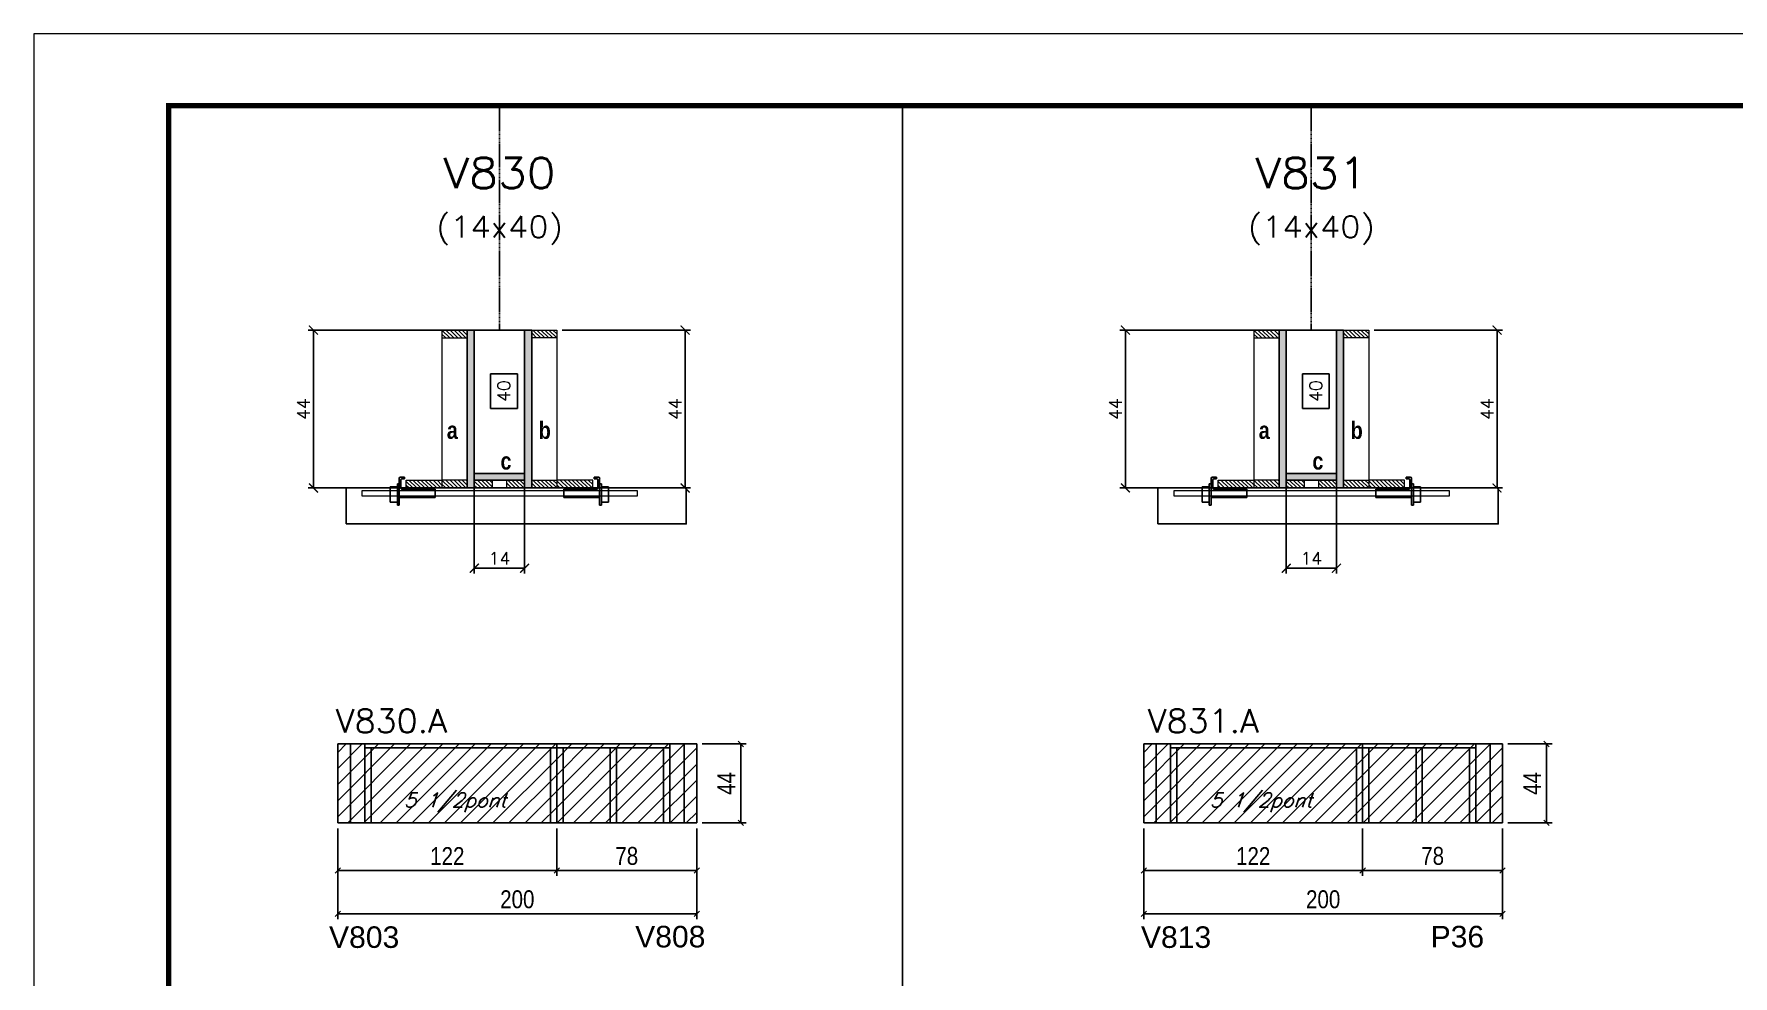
# Model space of a CAD drawing. Extents: x -20960 to -5926, y -2106 to 21915.
# Drawn here: x -12207 to -11260, y 11053 to 11578 of the extents above; entities that cross this region are included whole.
import ezdxf
from ezdxf.enums import TextEntityAlignment as Align

# ---------------------------------------------------------------- set-up
doc = ezdxf.new("R2010")
doc.units = 0
doc.linetypes.add('DASHED', pattern=[0.75, 0.5, -0.25])
doc.linetypes.add('HIDDEN', pattern=[0.375, 0.25, -0.125])
for name, color, linetype in [('5', 5, 'Continuous'), ('barrote', 251, 'Continuous'), ('COTA', 241, 'Continuous'), ('Cota Seção (2x)', 4, 'Continuous'), ('detalhes', 4, 'Continuous'), ('Painéis', 200, 'Continuous'), ('presilha', 1, 'Continuous'), ('Reaproveitamento', 251, 'Continuous'), ('SARR_2.2x7', 40, 'Continuous'), ('SARR_3.5x7', 81, 'Continuous'), ('texto', 7, 'Continuous'), ('Texto de Titulo', 7, 'Continuous'), ('Texto Qtd Sarr', 242, 'Continuous')]:
    doc.layers.add(name, color=color, linetype=linetype)
for name, color, linetype, lineweight in [('CONCRETO', 251, 'Continuous', 25), ('Folhas', 255, 'Continuous', 9), ('Hachura', 251, 'Continuous', 9), ('Madeira', 126, 'Continuous', 18), ('SARRAFO DE PRESSAO', 251, 'DASHED', 9), ('SCO-___-LAJ', 2, 'Continuous', 0), ('Texto Seção', 7, 'Continuous', 15)]:
    doc.layers.add(name, color=color, linetype=linetype, lineweight=lineweight)
doc.styles.add('COTA TECNICA', font='techl___.ttf', dxfattribs={"height": 10})
doc.styles.add('REGUA-120', font='ROMANS.shx', dxfattribs={"height": 15})
doc.styles.add('Romans', font='romans.shx')
doc.styles.get("Standard").update_dxf_attribs({"font": 'arial.ttf'})
doc.styles.add('TECNICA', font='techb___.ttf', dxfattribs={"height": 10})
doc.dimstyles.new('Cota Seção (2x)', dxfattribs={"dimtxt": 7, "dimasz": 5, "dimexe": 3, "dimexo": 3, "dimgap": 2, "dimtad": 3, "dimdec": 1, "dimlfac": 0.5, "dimzin": 12, "dimdsep": 46, "dimtxsty": 'Romans', "dimblk": 'ARCHTICK', "dimcen": 0, "dimclrd": 4, "dimclre": 4, "dimclrt": 1, "dimadec": 1, "dimazin": 3, "dimtfac": 1, "dimtdec": 1, "dimtmove": 0, "dimatfit": 3, "dimldrblk": 'OBLIQUE', "dimfxl": 1, "dimtolj": 1, "dimtzin": 12, "dimarcsym": 0})
doc.dimstyles.new('Cota Seção interna', dxfattribs={"dimtxt": 7, "dimasz": 6, "dimexe": 0.18, "dimexo": 2, "dimgap": -4, "dimtad": 3, "dimdec": 1, "dimlfac": 0.5, "dimzin": 12, "dimdsep": 46, "dimtxsty": 'Romans', "dimblk": 'ARCHTICK', "dimcen": 0.09, "dimse1": 1, "dimse2": 1, "dimsd1": 1, "dimsd2": 1, "dimclrd": 180, "dimclre": 5, "dimclrt": 1, "dimadec": 0, "dimazin": 3, "dimtfac": 1, "dimtdec": 1, "dimtofl": 0, "dimtmove": 0, "dimatfit": 3, "dimldrblk": 'ARCHTICK', "dimfxl": 1, "dimtolj": 1, "dimtzin": 0, "dimarcsym": 0})
doc.dimstyles.new('PAINEL', dxfattribs={"dimtxt": 10, "dimasz": 3, "dimexe": 3, "dimexo": 3, "dimgap": 3, "dimtad": 1, "dimdec": 1, "dimzin": 12, "dimdsep": 46, "dimtxsty": 'COTA TECNICA', "dimblk1": 'OBLIQUE', "dimblk2": 'OBLIQUE', "dimsah": 1, "dimcen": 0.9, "dimclrd": 4, "dimclre": 4, "dimclrt": 240, "dimadec": 1, "dimazin": 3, "dimtfac": 1, "dimtdec": 1, "dimtmove": 0, "dimatfit": 3, "dimfxl": 1, "dimtolj": 1, "dimtzin": 12, "dimarcsym": 0})
pattern_1 = [(315, (10985.0021, 3095.5712), (1.12253202, 1.12253202), [])]
pattern_2 = [(315, (10995.0021, 3095.5712), (1.12253202, 1.12253202), [])]
pattern_3 = [(315, (11437.4848, 3095.5712), (1.12253202, 1.12253202), [])]
pattern_4 = [(315, (11447.4848, 3095.5712), (1.12253202, 1.12253202), [])]
pattern_5 = [(45, (-149337.549, -17164.6856), (-4.49012806, 4.49012806), [])]
pattern_6 = [(45, (-149786.664, -17164.6856), (-4.49012806, 4.49012806), [])]

# ---------------------------------------------------------------- blocks, each defined once
blk = doc.blocks.new('9999999999')
at = {"layer": 'Folhas'}
blk.add_lwpolyline([(98138.98, 34190.21), (99623.98, 34190.21), (99623.98, 35240.21), (98138.98, 35240.21)], close=True, dxfattribs=at)
at = {"layer": 'Folhas', "color": 30, "const_width": 3}
blk.add_lwpolyline([(98213.98, 34230.21), (99583.98, 34230.21), (99583.98, 35200.21), (98213.98, 35200.21)], close=True, dxfattribs=at)
blk = doc.blocks.new('_ArchTick')
at = {"color": 0, "linetype": 'ByBlock', "const_width": 0.15}
blk.add_lwpolyline([(-0.5, -0.5), (0.5, 0.5)], dxfattribs=at)
blk = doc.blocks.new('*D1342')
at = {"layer": 'COTA', "color": 4, "lineweight": -2, "transparency": 16777216}
for p, q in [((-11964.62, 11413.21), (-12054.27, 11413.21)), ((-12051.27, 11325.21), (-12051.27, 11413.21)), ((-12002.62, 11325.21), (-12054.27, 11325.21))]:
    blk.add_line(p, q, dxfattribs=at)
at = {"layer": 'Defpoints', "color": 0, "transparency": 16777216}
for p in [(-12051.27, 11413.21), (-11961.62, 11413.21), (-11999.62, 11325.21)]:
    blk.add_point(p, dxfattribs=at)
at = {"layer": 'COTA', "color": 4, "lineweight": -2, "transparency": 16777216, "xscale": 5, "yscale": 5, "zscale": 5}
for p, rotation in [((-12051.27, 11413.21), 90), ((-12051.27, 11325.21), 270)]:
    blk.add_blockref('_ArchTick', p, dxfattribs=dict(at, rotation=rotation))
at = {"layer": 'COTA', "color": 1, "transparency": 16777216, "insert": (-12056.77, 11369.21), "char_height": 7, "attachment_point": 5, "rotation": 90, "style": 'Romans'}
blk.add_mtext('\\A1;44', dxfattribs=at)
blk = doc.blocks.new('_Oblique')
at = {"color": 0, "linetype": 'ByBlock', "lineweight": -2}
blk.add_line((-0.5, -0.5), (0.5, 0.5), dxfattribs=at)
blk = doc.blocks.new('*D1343')
at = {"layer": 'COTA', "color": 4, "lineweight": -2, "transparency": 16777216}
for p, q in [((-11912.63, 11413.21), (-11841.14, 11413.21)), ((-11844.14, 11325.21), (-11844.14, 11413.21)), ((-11892.62, 11325.21), (-11841.14, 11325.21))]:
    blk.add_line(p, q, dxfattribs=at)
at = {"layer": 'Defpoints', "color": 0, "transparency": 16777216}
for p in [(-11915.63, 11413.21), (-11844.14, 11413.21), (-11895.62, 11325.21)]:
    blk.add_point(p, dxfattribs=at)
at = {"layer": 'COTA', "color": 4, "lineweight": -2, "transparency": 16777216, "xscale": 5, "yscale": 5, "zscale": 5}
for p, rotation in [((-11844.14, 11413.21), 90), ((-11844.14, 11325.21), 270)]:
    blk.add_blockref('_ArchTick', p, dxfattribs=dict(at, rotation=rotation))
at = {"layer": 'COTA', "color": 1, "transparency": 16777216, "insert": (-11849.64, 11369.21), "char_height": 7, "attachment_point": 5, "rotation": 90, "style": 'Romans'}
blk.add_mtext('\\A1;44', dxfattribs=at)
blk = doc.blocks.new('*D1344')
at = {"layer": 'Cota Seção (2x)', "color": 180, "lineweight": -2, "transparency": 16777216}
for p, q in [((-11937.62, 11388.88), (-11952.62, 11388.88)), ((-11952.62, 11388.88), (-11952.62, 11369.55)), ((-11937.62, 11369.55), (-11937.62, 11388.88)), ((-11952.62, 11369.55), (-11937.62, 11369.55))]:
    blk.add_line(p, q, dxfattribs=at)
at = {"layer": 'Defpoints', "color": 0, "transparency": 16777216}
for p in [(-11933.63, 11413.21), (-11933.62, 11413.21), (-11933.62, 11333.22)]:
    blk.add_point(p, dxfattribs=at)
at = {"layer": 'Cota Seção (2x)', "color": 1, "transparency": 16777216, "insert": (-11945.12, 11379.21), "char_height": 7, "attachment_point": 5, "rotation": 90, "style": 'Romans'}
blk.add_mtext('\\A1;40', dxfattribs=at)
blk = doc.blocks.new('titulo1')
at = {"layer": 'Defpoints', "color": 252, "linetype": 'HIDDEN', "ltscale": 2}
blk.add_line((0, 0), (0, 125), dxfattribs=at)
at = {"layer": 'Defpoints', "style": 'Romans', "oblique": 15}
blk.add_attdef('FOLHA', text='', height=10, dxfattribs=at).set_placement((0, 15.58), align=Align.MIDDLE_CENTER)
at = {"layer": 'Texto Qtd Sarr', "color": 3, "style": 'Romans', "oblique": 15}
for tag, height, p in [('TITULO', 17, (0, 71.45)), ('SEÇÃO', 12, (0, 41.55))]:
    blk.add_attdef(tag, text='', height=height, dxfattribs=at).set_placement(p, align=Align.MIDDLE_CENTER)
blk = doc.blocks.new('PRESILHA METÁLICA 1')
at = {"layer": 'presilha'}
for p, q in [((6, 15.5), (7.5, 15.5)), ((6, -2.5), (6, 15.5)), ((7.5, 10.6), (7.5, 19.9)), ((7.5, 15.5), (7.5, -2.5)), ((12, 21), (8.6, 21)), ((9, 11.6), (9, 18.9)), ((12, 19.5), (9.6, 19.5)), ((12, 21), (12, 19.5)), ((0, 13), (6, 13)), ((0, 13), (0, 0)), ((6, 0), (0, 0)), ((6, 13), (6, 0)), ((37.5, 4.1), (7.5, 4.1)), ((37.5, 11), (9.6, 11)), ((37.5, 11), (37.5, 4.1)), ((7.5, -2.5), (6, -2.5))]:
    blk.add_line(p, q, dxfattribs=at)
for centre, radius, start, end in [((8.6, 19.9), 1.14, 90, 180), ((9.6, 18.9), 0.57, 90, 180), ((9.6, 11.6), 0.57, 180, 270)]:
    blk.add_arc(centre, radius, start, end, dxfattribs=at)
blk = doc.blocks.new('*D1345')
at = {"layer": 'COTA', "color": 4, "lineweight": -2, "transparency": 16777216}
for p, q in [((-11961.62, 11326.61), (-11961.62, 11277.49)), ((-11933.62, 11326.61), (-11933.62, 11277.49)), ((-11961.62, 11280.49), (-11933.62, 11280.49))]:
    blk.add_line(p, q, dxfattribs=at)
at = {"layer": 'Defpoints', "color": 0, "transparency": 16777216}
for p in [(-11961.62, 11329.61), (-11933.62, 11329.61), (-11933.62, 11280.49)]:
    blk.add_point(p, dxfattribs=at)
at = {"layer": 'COTA', "color": 4, "lineweight": -2, "transparency": 16777216, "xscale": 5, "yscale": 5, "zscale": 5, "rotation": 180}
blk.add_blockref('_ArchTick', (-11961.62, 11280.49), dxfattribs=at)
at = {"layer": 'COTA', "color": 4, "lineweight": -2, "transparency": 16777216, "xscale": 5, "yscale": 5, "zscale": 5}
blk.add_blockref('_ArchTick', (-11933.62, 11280.49), dxfattribs=at)
at = {"layer": 'COTA', "color": 1, "transparency": 16777216, "insert": (-11947.62, 11285.99), "char_height": 7, "attachment_point": 5, "style": 'Romans'}
blk.add_mtext('\\A1;14', dxfattribs=at)
blk = doc.blocks.new('*D1352')
at = {"layer": 'COTA', "color": 4, "linetype": 'ByBlock', "lineweight": -2, "transparency": 16777216}
for p, q in [((-11588.54, 11135.52), (-11588.54, 11084.82)), ((-11388.54, 11135.52), (-11388.54, 11084.82)), ((-11588.54, 11087.82), (-11388.54, 11087.82))]:
    blk.add_line(p, q, dxfattribs=at)
at = {"layer": 'Defpoints', "color": 0, "linetype": 'ByBlock', "transparency": 16777216}
for p in [(-11588.54, 11138.52), (-11388.54, 11138.52), (-11388.54, 11087.82)]:
    blk.add_point(p, dxfattribs=at)
at = {"layer": 'COTA', "color": 4, "linetype": 'ByBlock', "lineweight": -2, "transparency": 16777216, "xscale": 3, "yscale": 3, "zscale": 3, "rotation": 180}
blk.add_blockref('_Oblique', (-11588.54, 11087.82), dxfattribs=at)
at = {"layer": 'COTA', "color": 4, "linetype": 'ByBlock', "lineweight": -2, "transparency": 16777216, "xscale": 3, "yscale": 3, "zscale": 3}
blk.add_blockref('_Oblique', (-11388.54, 11087.82), dxfattribs=at)
at = {"layer": 'COTA', "color": 240, "linetype": 'ByBlock', "transparency": 16777216, "insert": (-11488.54, 11095.92), "char_height": 10, "attachment_point": 5, "style": 'COTA TECNICA'}
blk.add_mtext('\\A1;200', dxfattribs=at)
blk = doc.blocks.new('*D1353')
at = {"layer": 'COTA', "color": 4, "lineweight": -2, "transparency": 16777216}
for p, q in [((-11512.14, 11413.21), (-11601.78, 11413.21)), ((-11598.78, 11325.21), (-11598.78, 11413.21)), ((-11550.14, 11325.21), (-11601.78, 11325.21))]:
    blk.add_line(p, q, dxfattribs=at)
at = {"layer": 'Defpoints', "color": 0, "transparency": 16777216}
for p in [(-11598.78, 11413.21), (-11509.14, 11413.21), (-11547.14, 11325.21)]:
    blk.add_point(p, dxfattribs=at)
at = {"layer": 'COTA', "color": 4, "lineweight": -2, "transparency": 16777216, "xscale": 5, "yscale": 5, "zscale": 5}
for p, rotation in [((-11598.78, 11413.21), 90), ((-11598.78, 11325.21), 270)]:
    blk.add_blockref('_ArchTick', p, dxfattribs=dict(at, rotation=rotation))
at = {"layer": 'COTA', "color": 1, "transparency": 16777216, "insert": (-11604.28, 11369.21), "char_height": 7, "attachment_point": 5, "rotation": 90, "style": 'Romans'}
blk.add_mtext('\\A1;44', dxfattribs=at)
blk = doc.blocks.new('*D1354')
at = {"layer": 'COTA', "color": 4, "lineweight": -2, "transparency": 16777216}
for p, q in [((-11460.15, 11413.21), (-11388.66, 11413.21)), ((-11391.66, 11325.21), (-11391.66, 11413.21)), ((-11440.14, 11325.21), (-11388.66, 11325.21))]:
    blk.add_line(p, q, dxfattribs=at)
at = {"layer": 'Defpoints', "color": 0, "transparency": 16777216}
for p in [(-11463.15, 11413.21), (-11391.66, 11413.21), (-11443.14, 11325.21)]:
    blk.add_point(p, dxfattribs=at)
at = {"layer": 'COTA', "color": 4, "lineweight": -2, "transparency": 16777216, "xscale": 5, "yscale": 5, "zscale": 5}
for p, rotation in [((-11391.66, 11413.21), 90), ((-11391.66, 11325.21), 270)]:
    blk.add_blockref('_ArchTick', p, dxfattribs=dict(at, rotation=rotation))
at = {"layer": 'COTA', "color": 1, "transparency": 16777216, "insert": (-11397.16, 11369.21), "char_height": 7, "attachment_point": 5, "rotation": 90, "style": 'Romans'}
blk.add_mtext('\\A1;44', dxfattribs=at)
blk = doc.blocks.new('*D1355')
at = {"layer": 'Cota Seção (2x)', "color": 180, "lineweight": -2, "transparency": 16777216}
for p, q in [((-11485.14, 11388.88), (-11500.14, 11388.88)), ((-11500.14, 11388.88), (-11500.14, 11369.55)), ((-11485.14, 11369.55), (-11485.14, 11388.88)), ((-11500.14, 11369.55), (-11485.14, 11369.55))]:
    blk.add_line(p, q, dxfattribs=at)
at = {"layer": 'Defpoints', "color": 0, "transparency": 16777216}
for p in [(-11481.15, 11413.21), (-11481.14, 11413.21), (-11481.14, 11333.22)]:
    blk.add_point(p, dxfattribs=at)
at = {"layer": 'Cota Seção (2x)', "color": 1, "transparency": 16777216, "insert": (-11492.64, 11379.21), "char_height": 7, "attachment_point": 5, "rotation": 90, "style": 'Romans'}
blk.add_mtext('\\A1;40', dxfattribs=at)
blk = doc.blocks.new('*D1356')
at = {"layer": 'COTA', "color": 4, "lineweight": -2, "transparency": 16777216}
for p, q in [((-11509.14, 11326.61), (-11509.14, 11277.49)), ((-11481.14, 11326.61), (-11481.14, 11277.49)), ((-11509.14, 11280.49), (-11481.14, 11280.49))]:
    blk.add_line(p, q, dxfattribs=at)
at = {"layer": 'Defpoints', "color": 0, "transparency": 16777216}
for p in [(-11509.14, 11329.61), (-11481.14, 11329.61), (-11481.14, 11280.49)]:
    blk.add_point(p, dxfattribs=at)
at = {"layer": 'COTA', "color": 4, "lineweight": -2, "transparency": 16777216, "xscale": 5, "yscale": 5, "zscale": 5, "rotation": 180}
blk.add_blockref('_ArchTick', (-11509.14, 11280.49), dxfattribs=at)
at = {"layer": 'COTA', "color": 4, "lineweight": -2, "transparency": 16777216, "xscale": 5, "yscale": 5, "zscale": 5}
blk.add_blockref('_ArchTick', (-11481.14, 11280.49), dxfattribs=at)
at = {"layer": 'COTA', "color": 1, "transparency": 16777216, "insert": (-11495.14, 11285.99), "char_height": 7, "attachment_point": 5, "style": 'Romans'}
blk.add_mtext('\\A1;14', dxfattribs=at)
blk = doc.blocks.new('*D1357')
at = {"layer": 'COTA', "color": 4, "linetype": 'ByBlock', "lineweight": -2, "transparency": 16777216}
for p, q in [((-11385.54, 11182.52), (-11361.01, 11182.52)), ((-11364.01, 11182.52), (-11364.01, 11138.52)), ((-11385.54, 11138.52), (-11361.01, 11138.52))]:
    blk.add_line(p, q, dxfattribs=at)
at = {"layer": 'Defpoints', "color": 0, "linetype": 'ByBlock', "transparency": 16777216}
for p in [(-11388.54, 11182.52), (-11388.54, 11138.52), (-11364.01, 11138.52)]:
    blk.add_point(p, dxfattribs=at)
at = {"layer": 'COTA', "color": 4, "linetype": 'ByBlock', "lineweight": -2, "transparency": 16777216, "xscale": 3, "yscale": 3, "zscale": 3}
for p, rotation in [((-11364.01, 11182.52), 90), ((-11364.01, 11138.52), 270)]:
    blk.add_blockref('_Oblique', p, dxfattribs=dict(at, rotation=rotation))
at = {"layer": 'COTA', "color": 240, "linetype": 'ByBlock', "transparency": 16777216, "insert": (-11372.08, 11160.52), "char_height": 10, "attachment_point": 5, "rotation": 90, "style": 'COTA TECNICA'}
blk.add_mtext('\\A1;44', dxfattribs=at)
blk = doc.blocks.new('*D1360')
at = {"layer": 'COTA', "color": 4, "linetype": 'ByBlock', "lineweight": -2, "transparency": 16777216}
for p, q in [((-11588.54, 11135.52), (-11588.54, 11108.99)), ((-11466.54, 11135.52), (-11466.54, 11108.99)), ((-11588.54, 11111.99), (-11466.54, 11111.99))]:
    blk.add_line(p, q, dxfattribs=at)
at = {"layer": 'Defpoints', "color": 0, "linetype": 'ByBlock', "transparency": 16777216}
for p in [(-11588.54, 11138.52), (-11466.54, 11138.52), (-11466.54, 11111.99)]:
    blk.add_point(p, dxfattribs=at)
at = {"layer": 'COTA', "color": 4, "linetype": 'ByBlock', "lineweight": -2, "transparency": 16777216, "xscale": 3, "yscale": 3, "zscale": 3, "rotation": 180}
blk.add_blockref('_Oblique', (-11588.54, 11111.99), dxfattribs=at)
at = {"layer": 'COTA', "color": 4, "linetype": 'ByBlock', "lineweight": -2, "transparency": 16777216, "xscale": 3, "yscale": 3, "zscale": 3}
blk.add_blockref('_Oblique', (-11466.54, 11111.99), dxfattribs=at)
at = {"layer": 'COTA', "color": 240, "linetype": 'ByBlock', "transparency": 16777216, "insert": (-11527.54, 11120.05), "char_height": 10, "attachment_point": 5, "style": 'COTA TECNICA'}
blk.add_mtext('\\A1;122', dxfattribs=at)
blk = doc.blocks.new('*D1361')
at = {"layer": 'COTA', "color": 4, "linetype": 'ByBlock', "lineweight": -2, "transparency": 16777216}
for p, q in [((-11466.54, 11135.52), (-11466.54, 11108.99)), ((-11388.54, 11135.52), (-11388.54, 11108.99)), ((-11466.54, 11111.99), (-11388.54, 11111.99))]:
    blk.add_line(p, q, dxfattribs=at)
at = {"layer": 'Defpoints', "color": 0, "linetype": 'ByBlock', "transparency": 16777216}
for p in [(-11466.54, 11138.52), (-11388.54, 11138.52), (-11388.54, 11111.99)]:
    blk.add_point(p, dxfattribs=at)
at = {"layer": 'COTA', "color": 4, "linetype": 'ByBlock', "lineweight": -2, "transparency": 16777216, "xscale": 3, "yscale": 3, "zscale": 3, "rotation": 180}
blk.add_blockref('_Oblique', (-11466.54, 11111.99), dxfattribs=at)
at = {"layer": 'COTA', "color": 4, "linetype": 'ByBlock', "lineweight": -2, "transparency": 16777216, "xscale": 3, "yscale": 3, "zscale": 3}
blk.add_blockref('_Oblique', (-11388.54, 11111.99), dxfattribs=at)
at = {"layer": 'COTA', "color": 240, "linetype": 'ByBlock', "transparency": 16777216, "insert": (-11427.54, 11120.09), "char_height": 10, "attachment_point": 5, "style": 'COTA TECNICA'}
blk.add_mtext('\\A1;78', dxfattribs=at)
blk = doc.blocks.new('*D1366')
at = {"layer": 'COTA', "color": 4, "linetype": 'ByBlock', "lineweight": -2, "transparency": 16777216}
for p, q in [((-12037.65, 11135.52), (-12037.65, 11084.82)), ((-11837.65, 11135.52), (-11837.65, 11084.82)), ((-12037.65, 11087.82), (-11837.65, 11087.82))]:
    blk.add_line(p, q, dxfattribs=at)
at = {"layer": 'Defpoints', "color": 0, "linetype": 'ByBlock', "transparency": 16777216}
for p in [(-12037.65, 11138.52), (-11837.65, 11138.52), (-11837.65, 11087.82)]:
    blk.add_point(p, dxfattribs=at)
at = {"layer": 'COTA', "color": 4, "linetype": 'ByBlock', "lineweight": -2, "transparency": 16777216, "xscale": 3, "yscale": 3, "zscale": 3, "rotation": 180}
blk.add_blockref('_Oblique', (-12037.65, 11087.82), dxfattribs=at)
at = {"layer": 'COTA', "color": 4, "linetype": 'ByBlock', "lineweight": -2, "transparency": 16777216, "xscale": 3, "yscale": 3, "zscale": 3}
blk.add_blockref('_Oblique', (-11837.65, 11087.82), dxfattribs=at)
at = {"layer": 'COTA', "color": 240, "linetype": 'ByBlock', "transparency": 16777216, "insert": (-11937.65, 11095.92), "char_height": 10, "attachment_point": 5, "style": 'COTA TECNICA'}
blk.add_mtext('\\A1;200', dxfattribs=at)
blk = doc.blocks.new('*D1367')
at = {"layer": 'COTA', "color": 4, "linetype": 'ByBlock', "lineweight": -2, "transparency": 16777216}
for p, q in [((-11834.65, 11182.52), (-11810.12, 11182.52)), ((-11813.12, 11182.52), (-11813.12, 11138.52)), ((-11834.65, 11138.52), (-11810.12, 11138.52))]:
    blk.add_line(p, q, dxfattribs=at)
at = {"layer": 'Defpoints', "color": 0, "linetype": 'ByBlock', "transparency": 16777216}
for p in [(-11837.65, 11182.52), (-11837.65, 11138.52), (-11813.12, 11138.52)]:
    blk.add_point(p, dxfattribs=at)
at = {"layer": 'COTA', "color": 4, "linetype": 'ByBlock', "lineweight": -2, "transparency": 16777216, "xscale": 3, "yscale": 3, "zscale": 3}
for p, rotation in [((-11813.12, 11182.52), 90), ((-11813.12, 11138.52), 270)]:
    blk.add_blockref('_Oblique', p, dxfattribs=dict(at, rotation=rotation))
at = {"layer": 'COTA', "color": 240, "linetype": 'ByBlock', "transparency": 16777216, "insert": (-11821.19, 11160.52), "char_height": 10, "attachment_point": 5, "rotation": 90, "style": 'COTA TECNICA'}
blk.add_mtext('\\A1;44', dxfattribs=at)
blk = doc.blocks.new('*D1368')
at = {"layer": 'COTA', "color": 4, "linetype": 'ByBlock', "lineweight": -2, "transparency": 16777216}
for p, q in [((-12037.65, 11135.52), (-12037.65, 11108.99)), ((-11915.65, 11135.52), (-11915.65, 11108.99)), ((-12037.65, 11111.99), (-11915.65, 11111.99))]:
    blk.add_line(p, q, dxfattribs=at)
at = {"layer": 'Defpoints', "color": 0, "linetype": 'ByBlock', "transparency": 16777216}
for p in [(-12037.65, 11138.52), (-11915.65, 11138.52), (-11915.65, 11111.99)]:
    blk.add_point(p, dxfattribs=at)
at = {"layer": 'COTA', "color": 4, "linetype": 'ByBlock', "lineweight": -2, "transparency": 16777216, "xscale": 3, "yscale": 3, "zscale": 3, "rotation": 180}
blk.add_blockref('_Oblique', (-12037.65, 11111.99), dxfattribs=at)
at = {"layer": 'COTA', "color": 4, "linetype": 'ByBlock', "lineweight": -2, "transparency": 16777216, "xscale": 3, "yscale": 3, "zscale": 3}
blk.add_blockref('_Oblique', (-11915.65, 11111.99), dxfattribs=at)
at = {"layer": 'COTA', "color": 240, "linetype": 'ByBlock', "transparency": 16777216, "insert": (-11976.65, 11120.05), "char_height": 10, "attachment_point": 5, "style": 'COTA TECNICA'}
blk.add_mtext('\\A1;122', dxfattribs=at)
blk = doc.blocks.new('*D1369')
at = {"layer": 'COTA', "color": 4, "linetype": 'ByBlock', "lineweight": -2, "transparency": 16777216}
for p, q in [((-11915.65, 11135.52), (-11915.65, 11108.99)), ((-11837.65, 11135.52), (-11837.65, 11108.99)), ((-11915.65, 11111.99), (-11837.65, 11111.99))]:
    blk.add_line(p, q, dxfattribs=at)
at = {"layer": 'Defpoints', "color": 0, "linetype": 'ByBlock', "transparency": 16777216}
for p in [(-11915.65, 11138.52), (-11837.65, 11138.52), (-11837.65, 11111.99)]:
    blk.add_point(p, dxfattribs=at)
at = {"layer": 'COTA', "color": 4, "linetype": 'ByBlock', "lineweight": -2, "transparency": 16777216, "xscale": 3, "yscale": 3, "zscale": 3, "rotation": 180}
blk.add_blockref('_Oblique', (-11915.65, 11111.99), dxfattribs=at)
at = {"layer": 'COTA', "color": 4, "linetype": 'ByBlock', "lineweight": -2, "transparency": 16777216, "xscale": 3, "yscale": 3, "zscale": 3}
blk.add_blockref('_Oblique', (-11837.65, 11111.99), dxfattribs=at)
at = {"layer": 'COTA', "color": 240, "linetype": 'ByBlock', "transparency": 16777216, "insert": (-11876.65, 11120.09), "char_height": 10, "attachment_point": 5, "style": 'COTA TECNICA'}
blk.add_mtext('\\A1;78', dxfattribs=at)

msp = doc.modelspace()

# ---------------------------------------------------------------- hatches: boundary and pattern name
at = {"layer": 'Hachura'}
h = msp.add_hatch(dxfattribs=at)
h.set_pattern_fill('ANSI31', color=256, scale=0.5, angle=270, style=0)
h.set_pattern_definition([(315, (10995.0021, 3105.5712), (1.12253202, 1.12253202), [])])
h.paths.add_polyline_path([(-11965.62, 11408.81), (-11965.62, 11413.21), (-11979.62, 11413.21), (-11979.62, 11408.81)])
h = msp.add_hatch(color=256, dxfattribs=at)
h.dxf.hatch_style = 1
h.paths.add_polyline_path([(-11965.62, 11413.21), (-11961.62, 11413.21), (-11961.62, 11325.21), (-11965.62, 11325.21)])
h = msp.add_hatch(color=256, dxfattribs=at)
h.dxf.hatch_style = 1
h.paths.add_polyline_path([(-11929.63, 11413.21), (-11933.63, 11413.21), (-11933.62, 11325.21), (-11929.62, 11325.21)])
h = msp.add_hatch(dxfattribs=at)
h.set_pattern_fill('ANSI31', color=256, scale=0.5, angle=270, style=0)
h.set_pattern_definition([(315, (10985.0118, 3105.5712), (1.12253202, 1.12253202), [])])
h.paths.add_polyline_path([(-11929.63, 11408.81), (-11929.63, 11413.21), (-11915.63, 11413.21), (-11915.63, 11408.81)])
h = msp.add_hatch(dxfattribs=at)
h.set_pattern_fill('ANSI31', color=256, scale=0.5, angle=270, style=0)
h.set_pattern_definition([(315, (11447.4848, 3105.5712), (1.12253202, 1.12253202), [])])
h.paths.add_polyline_path([(-11513.14, 11408.81), (-11513.14, 11413.21), (-11527.14, 11413.21), (-11527.14, 11408.81)])
h = msp.add_hatch(color=256, dxfattribs=at)
h.dxf.hatch_style = 1
h.paths.add_polyline_path([(-11513.14, 11413.21), (-11509.14, 11413.21), (-11509.14, 11325.21), (-11513.14, 11325.21)])
h = msp.add_hatch(color=256, dxfattribs=at)
h.dxf.hatch_style = 1
h.paths.add_polyline_path([(-11477.15, 11413.21), (-11481.15, 11413.21), (-11481.14, 11325.21), (-11477.14, 11325.21)])
h = msp.add_hatch(dxfattribs=at)
h.set_pattern_fill('ANSI31', color=256, scale=0.5, angle=270, style=0)
h.set_pattern_definition([(315, (11437.4944, 3105.5712), (1.12253202, 1.12253202), [])])
h.paths.add_polyline_path([(-11477.15, 11408.81), (-11477.15, 11413.21), (-11463.15, 11413.21), (-11463.15, 11408.81)])
h = msp.add_hatch(dxfattribs=at)
h.set_pattern_fill('ANSI31', color=256, scale=0.5, angle=270, style=0)
h.set_pattern_definition(pattern_2)
h.paths.add_polyline_path([(-11999.62, 11325.21), (-11999.62, 11329.61), (-11979.62, 11329.61), (-11979.62, 11325.21)])
h = msp.add_hatch(dxfattribs=at)
h.set_pattern_fill('ANSI31', color=256, scale=0.5, angle=270, style=0)
h.set_pattern_definition([(315, (10995.0021, 3021.9712), (1.12253202, 1.12253202), [])])
h.paths.add_polyline_path([(-11965.62, 11325.21), (-11965.62, 11329.61), (-11979.62, 11329.61), (-11979.62, 11325.21)])
h = msp.add_hatch(color=256, dxfattribs=at)
h.dxf.hatch_style = 1
h.paths.add_polyline_path([(-11961.62, 11329.61), (-11961.62, 11333.21), (-11933.62, 11333.21), (-11933.62, 11329.61)])
h = msp.add_hatch(dxfattribs=at)
h.set_pattern_fill('ANSI31', color=256, scale=0.5, angle=270, style=0)
h.set_pattern_definition(pattern_2)
h.paths.add_polyline_path([(-11961.62, 11325.21), (-11961.62, 11329.61), (-11951.62, 11329.61), (-11951.62, 11325.21)])
h = msp.add_hatch(dxfattribs=at)
h.set_pattern_fill('ANSI31', color=256, scale=0.5, angle=270, style=0)
h.set_pattern_definition(pattern_1)
h.paths.add_polyline_path([(-11933.62, 11325.21), (-11933.62, 11329.61), (-11943.62, 11329.61), (-11943.62, 11325.21)])
h = msp.add_hatch(dxfattribs=at)
h.set_pattern_fill('ANSI31', color=256, scale=0.5, angle=270, style=0)
h.set_pattern_definition([(315, (10985.0021, 3021.9712), (1.12253202, 1.12253202), [])])
h.paths.add_polyline_path([(-11929.62, 11325.21), (-11929.62, 11329.61), (-11915.62, 11329.61), (-11915.62, 11325.21)])
h = msp.add_hatch(dxfattribs=at)
h.set_pattern_fill('ANSI31', color=256, scale=0.5, angle=270, style=0)
h.set_pattern_definition(pattern_1)
h.paths.add_polyline_path([(-11895.62, 11325.21), (-11895.62, 11329.61), (-11915.62, 11329.61), (-11915.62, 11325.21)])
h = msp.add_hatch(dxfattribs=at)
h.set_pattern_fill('ANSI31', color=256, scale=0.5, angle=270, style=0)
h.set_pattern_definition(pattern_4)
h.paths.add_polyline_path([(-11547.14, 11325.21), (-11547.14, 11329.61), (-11527.14, 11329.61), (-11527.14, 11325.21)])
h = msp.add_hatch(dxfattribs=at)
h.set_pattern_fill('ANSI31', color=256, scale=0.5, angle=270, style=0)
h.set_pattern_definition([(315, (11447.4848, 3021.9712), (1.12253202, 1.12253202), [])])
h.paths.add_polyline_path([(-11513.14, 11325.21), (-11513.14, 11329.61), (-11527.14, 11329.61), (-11527.14, 11325.21)])
h = msp.add_hatch(color=256, dxfattribs=at)
h.dxf.hatch_style = 1
h.paths.add_polyline_path([(-11509.14, 11329.61), (-11509.14, 11333.21), (-11481.14, 11333.21), (-11481.14, 11329.61)])
h = msp.add_hatch(dxfattribs=at)
h.set_pattern_fill('ANSI31', color=256, scale=0.5, angle=270, style=0)
h.set_pattern_definition(pattern_4)
h.paths.add_polyline_path([(-11509.14, 11325.21), (-11509.14, 11329.61), (-11499.14, 11329.61), (-11499.14, 11325.21)])
h = msp.add_hatch(dxfattribs=at)
h.set_pattern_fill('ANSI31', color=256, scale=0.5, angle=270, style=0)
h.set_pattern_definition(pattern_3)
h.paths.add_polyline_path([(-11481.14, 11325.21), (-11481.14, 11329.61), (-11491.14, 11329.61), (-11491.14, 11325.21)])
h = msp.add_hatch(dxfattribs=at)
h.set_pattern_fill('ANSI31', color=256, scale=0.5, angle=270, style=0)
h.set_pattern_definition([(315, (11437.4848, 3021.9712), (1.12253202, 1.12253202), [])])
h.paths.add_polyline_path([(-11477.14, 11325.21), (-11477.14, 11329.61), (-11463.14, 11329.61), (-11463.14, 11325.21)])
h = msp.add_hatch(dxfattribs=at)
h.set_pattern_fill('ANSI31', color=256, scale=0.5, angle=270, style=0)
h.set_pattern_definition(pattern_3)
h.paths.add_polyline_path([(-11443.14, 11325.21), (-11443.14, 11329.61), (-11463.14, 11329.61), (-11463.14, 11325.21)])
at = {"layer": 'Reaproveitamento', "linetype": 'ByBlock'}
h = msp.add_hatch(dxfattribs=at)
h.set_pattern_fill('ANSI31', color=256, scale=2)
h.set_pattern_definition(pattern_6)
h.paths.add_polyline_path([(-12037.65, 11182.52), (-12037.65, 11138.52), (-11915.65, 11138.52), (-11915.65, 11182.52)])
h = msp.add_hatch(dxfattribs=at)
h.set_pattern_fill('ANSI31', color=256, scale=2)
h.set_pattern_definition(pattern_6)
h.paths.add_polyline_path([(-11915.65, 11182.52), (-11915.65, 11138.52), (-11837.65, 11138.52), (-11837.65, 11182.52)])
h = msp.add_hatch(dxfattribs=at)
h.set_pattern_fill('ANSI31', color=256, scale=2)
h.set_pattern_definition(pattern_5)
h.paths.add_polyline_path([(-11588.54, 11182.52), (-11588.54, 11138.52), (-11466.54, 11138.52), (-11466.54, 11182.52)])
h = msp.add_hatch(dxfattribs=at)
h.set_pattern_fill('ANSI31', color=256, scale=2)
h.set_pattern_definition(pattern_5)
h.paths.add_polyline_path([(-11466.54, 11182.52), (-11466.54, 11138.52), (-11388.54, 11138.52), (-11388.54, 11182.52)])

# ---------------------------------------------------------------- linework, layer by layer
at = {"layer": 'barrote'}
for points in [[(-12033.07, 11305.21), (-11843.49, 11305.21), (-11843.49, 11325.21), (-12033.07, 11325.21)], [(-11580.59, 11305.21), (-11391.01, 11305.21), (-11391.01, 11325.21), (-11580.59, 11325.21)]]:
    msp.add_lwpolyline(points, close=True, dxfattribs=at)
at = {"layer": 'CONCRETO'}
for points in [[(-11961.62, 11413.21), (-11933.62, 11413.21), (-11933.62, 11333.21), (-11961.62, 11333.21), (-11961.62, 11413.21)], [(-11509.14, 11413.21), (-11481.14, 11413.21), (-11481.14, 11333.21), (-11509.14, 11333.21), (-11509.14, 11413.21)]]:
    msp.add_lwpolyline(points, close=True, dxfattribs=at)
at = {"layer": 'COTA', "linetype": 'ByBlock'}
msp.add_line((-11722.89, 11538.21), (-11722.89, 10767.46), dxfattribs=at)
at = {"layer": 'Madeira'}
for points in [[(-11965.62, 11408.81), (-11965.62, 11413.21), (-11979.62, 11413.21), (-11979.62, 11408.81)], [(-11965.62, 11413.21), (-11979.62, 11413.21), (-11979.62, 11325.21), (-11965.62, 11325.21)], [(-11929.63, 11408.81), (-11929.63, 11413.21), (-11915.63, 11413.21), (-11915.63, 11408.81)], [(-11929.63, 11413.21), (-11915.63, 11413.21), (-11915.62, 11325.21), (-11929.62, 11325.21)], [(-11513.14, 11408.81), (-11513.14, 11413.21), (-11527.14, 11413.21), (-11527.14, 11408.81)], [(-11513.14, 11413.21), (-11527.14, 11413.21), (-11527.14, 11325.21), (-11513.14, 11325.21)], [(-11477.15, 11408.81), (-11477.15, 11413.21), (-11463.15, 11413.21), (-11463.15, 11408.81)], [(-11477.15, 11413.21), (-11463.15, 11413.21), (-11463.14, 11325.21), (-11477.14, 11325.21)], [(-11999.62, 11325.21), (-11999.62, 11329.61), (-11979.62, 11329.61), (-11979.62, 11325.21)], [(-11965.62, 11325.21), (-11965.62, 11329.61), (-11979.62, 11329.61), (-11979.62, 11325.21)], [(-11961.62, 11325.21), (-11961.62, 11329.61), (-11951.62, 11329.61), (-11951.62, 11325.21)], [(-11933.62, 11325.21), (-11933.62, 11329.61), (-11943.62, 11329.61), (-11943.62, 11325.21)], [(-11929.62, 11325.21), (-11929.62, 11329.61), (-11915.62, 11329.61), (-11915.62, 11325.21)], [(-11895.62, 11325.21), (-11895.62, 11329.61), (-11915.62, 11329.61), (-11915.62, 11325.21)], [(-11547.14, 11325.21), (-11547.14, 11329.61), (-11527.14, 11329.61), (-11527.14, 11325.21)], [(-11513.14, 11325.21), (-11513.14, 11329.61), (-11527.14, 11329.61), (-11527.14, 11325.21)], [(-11509.14, 11325.21), (-11509.14, 11329.61), (-11499.14, 11329.61), (-11499.14, 11325.21)], [(-11481.14, 11325.21), (-11481.14, 11329.61), (-11491.14, 11329.61), (-11491.14, 11325.21)], [(-11477.14, 11325.21), (-11477.14, 11329.61), (-11463.14, 11329.61), (-11463.14, 11325.21)], [(-11443.14, 11325.21), (-11443.14, 11329.61), (-11463.14, 11329.61), (-11463.14, 11325.21)]]:
    msp.add_lwpolyline(points, close=True, dxfattribs=at)
at = {"layer": 'Painéis', "linetype": 'ByBlock'}
for p, q in [((-12037.65, 11182.52), (-12037.65, 11138.52)), ((-11837.65, 11182.52), (-12037.65, 11182.52)), ((-11915.65, 11182.52), (-11915.65, 11138.52)), ((-11837.65, 11182.52), (-11837.65, 11138.52)), ((-11588.54, 11182.52), (-11588.54, 11138.52)), ((-11388.54, 11182.52), (-11588.54, 11182.52)), ((-11466.54, 11182.52), (-11466.54, 11138.52)), ((-11388.54, 11182.52), (-11388.54, 11138.52)), ((-12037.65, 11138.52), (-11837.65, 11138.52)), ((-11588.54, 11138.52), (-11388.54, 11138.52))]:
    msp.add_line(p, q, dxfattribs=at)
at = {"layer": 'Painéis'}
for points in [[(-11965.62, 11413.21), (-11961.62, 11413.21), (-11961.62, 11325.21), (-11965.62, 11325.21)], [(-11929.63, 11413.21), (-11933.63, 11413.21), (-11933.62, 11325.21), (-11929.62, 11325.21)], [(-11513.14, 11413.21), (-11509.14, 11413.21), (-11509.14, 11325.21), (-11513.14, 11325.21)], [(-11477.15, 11413.21), (-11481.15, 11413.21), (-11481.14, 11325.21), (-11477.14, 11325.21)], [(-11961.62, 11329.61), (-11961.62, 11333.21), (-11933.62, 11333.21), (-11933.62, 11329.61)], [(-11509.14, 11329.61), (-11509.14, 11333.21), (-11481.14, 11333.21), (-11481.14, 11329.61)]]:
    msp.add_lwpolyline(points, close=True, dxfattribs=at)
at = {"layer": 'SARR_2.2x7', "linetype": 'Continuous'}
for p, q in [((-12030.65, 11182.52), (-12030.65, 11138.52)), ((-11844.65, 11182.52), (-11844.65, 11138.52)), ((-11581.54, 11182.52), (-11581.54, 11138.52)), ((-11395.54, 11182.52), (-11395.54, 11138.52)), ((-11852.65, 11180.32), (-12022.65, 11180.32)), ((-11403.54, 11180.32), (-11573.54, 11180.32))]:
    msp.add_line(p, q, dxfattribs=at)
at = {"layer": 'SARR_3.5x7'}
for p, q in [((-12022.65, 11182.52), (-12022.65, 11138.52)), ((-11852.65, 11182.52), (-11852.65, 11138.52)), ((-11573.54, 11182.52), (-11573.54, 11138.52)), ((-11403.54, 11182.52), (-11403.54, 11138.52)), ((-12019.15, 11180.32), (-12019.15, 11138.52)), ((-11919.15, 11180.32), (-11919.15, 11138.52)), ((-11912.15, 11180.32), (-11912.15, 11138.52)), ((-11885.9, 11180.32), (-11885.9, 11138.51)), ((-11882.4, 11180.32), (-11882.4, 11138.51)), ((-11856.15, 11180.32), (-11856.15, 11138.52)), ((-11570.04, 11180.32), (-11570.04, 11138.52)), ((-11470.04, 11180.32), (-11470.04, 11138.52)), ((-11463.04, 11180.32), (-11463.04, 11138.52)), ((-11436.79, 11180.32), (-11436.79, 11138.51)), ((-11433.29, 11180.32), (-11433.29, 11138.51)), ((-11407.04, 11180.32), (-11407.04, 11138.52))]:
    msp.add_line(p, q, dxfattribs=at)
at = {"layer": 'SCO-___-LAJ', "color": 1}
for points in [[(-12024.07, 11323.88), (-11870.81, 11323.88), (-11870.81, 11320.68), (-12024.07, 11320.68)], [(-11571.59, 11323.88), (-11418.32, 11323.88), (-11418.32, 11320.68), (-11571.59, 11320.68)]]:
    msp.add_lwpolyline(points, close=True, dxfattribs=at)

# ---------------------------------------------------------------- block references
at = {"layer": 'presilha', "yscale": 0.6666666666666666, "zscale": 0.6666666666666666}
for p, xscale in [((-12008.49, 11317.25), 0.6666666666666666), ((-11886.75, 11317.25), -0.6666666666666666), ((-11556, 11317.25), 0.6666666666666666), ((-11434.27, 11317.25), -0.6666666666666666)]:
    msp.add_blockref('PRESILHA METÁLICA 1', p, dxfattribs=dict(at, xscale=xscale))
at = {"layer": 'SARRAFO DE PRESSAO', "color": 6, "linetype": 'ByBlock'}
msp.add_blockref('9999999999', (-110345.98, -23661.99), dxfattribs=at)
at = {"layer": 'Texto Seção'}
ref = msp.add_blockref('titulo1', (-11947.62, 11413.21), dxfattribs=at)
ref.add_attrib('TITULO', 'V830', dxfattribs={"layer": 'Texto de Titulo', "color": 7, "height": 17, "style": 'Romans', "width": 1.1}).set_placement((-11947.62, 11500.71), align=Align.MIDDLE_CENTER)
ref.add_attrib('SEÇÃO', '(14x40)', dxfattribs={"layer": 'Texto de Titulo', "color": 7, "height": 12, "style": 'Romans', "width": 1.1}).set_placement((-11947.62, 11470.71), align=Align.MIDDLE_CENTER)
ref = msp.add_blockref('titulo1', (-11495.14, 11413.21), dxfattribs=at)
ref.add_attrib('TITULO', 'V831', dxfattribs={"layer": 'Texto de Titulo', "color": 7, "height": 17, "style": 'Romans', "width": 1.1}).set_placement((-11495.14, 11500.71), align=Align.MIDDLE_CENTER)
ref.add_attrib('SEÇÃO', '(14x40)', dxfattribs={"layer": 'Texto de Titulo', "color": 7, "height": 12, "style": 'Romans', "width": 1.1}).set_placement((-11495.14, 11470.71), align=Align.MIDDLE_CENTER)

# ---------------------------------------------------------------- texts
at = {"layer": '5', "linetype": 'Continuous'}
for s, p in [('V803', (-12042.57, 11068.89)), ('V808', (-11871.96, 11069.18)), ('V813', (-11590.09, 11068.89)), ('P36', (-11428.65, 11069.18))]:
    msp.add_text(s, height=12, rotation=0.00004, dxfattribs=at).set_placement(p)
at = {"layer": 'detalhes', "style": 'TECNICA'}
for s, p in [('b', (-11925.69, 11352.54)), ('b', (-11473.2, 11352.54)), ('a', (-11976.92, 11352.55)), ('a', (-11524.44, 11352.55)), ('c', (-11947.02, 11335.45)), ('c', (-11494.54, 11335.45))]:
    msp.add_text(s, height=9.6, dxfattribs=at).set_placement(p)
at = {"layer": 'texto', "color": 2, "char_height": 8, "attachment_point": 5, "style": 'Romans'}
for insert in [(-11972.27, 11149.91), (-11523.15, 11149.91)]:
    msp.add_mtext('{\\Q19;\\C256;5 1/2pont}', dxfattribs=dict(at, insert=insert))
at = {"layer": 'Texto Seção', "style": 'REGUA-120', "width": 1.05}
for s, p in [('V830.A', (-12038.8, 11188.88)), ('V831.A', (-11586.32, 11188.88))]:
    msp.add_text(s, height=13, dxfattribs=at).set_placement(p)

# ---------------------------------------------------------------- dimensions: what is measured, and where the dimension line sits
at = {"layer": 'COTA'}
for base, p1, p2, picture, middle in [((-12051.27, 11413.21), (-11999.62, 11325.21), (-11961.62, 11413.21), '*D1342', (-12056.77, 11369.21)), ((-11844.14, 11413.21), (-11895.62, 11325.21), (-11915.63, 11413.21), '*D1343', (-11849.64, 11369.21)), ((-11598.78, 11413.21), (-11547.14, 11325.21), (-11509.14, 11413.21), '*D1353', (-11604.28, 11369.21)), ((-11391.66, 11413.21), (-11443.14, 11325.21), (-11463.15, 11413.21), '*D1354', (-11397.16, 11369.21))]:
    dim = msp.add_linear_dim(base=base, p1=p1, p2=p2, angle=90, dimstyle='Cota Seção (2x)', dxfattribs=at)
    dim.commit()
    dim.dimension.update_dxf_attribs({"geometry": picture, "text_midpoint": middle})
for base, p1, p2, picture, middle in [((-11933.62, 11280.49), (-11961.62, 11329.61), (-11933.62, 11329.61), '*D1345', (-11947.62, 11285.99)), ((-11481.14, 11280.49), (-11509.14, 11329.61), (-11481.14, 11329.61), '*D1356', (-11495.14, 11285.99))]:
    dim = msp.add_linear_dim(base=base, p1=p1, p2=p2, dimstyle='Cota Seção (2x)', dxfattribs=at)
    dim.commit()
    dim.dimension.update_dxf_attribs({"geometry": picture, "text_midpoint": middle})
at = {"layer": 'COTA', "linetype": 'ByBlock'}
for base, p1, p2, picture, middle in [((-11813.12, 11138.52), (-11837.65, 11182.52), (-11837.65, 11138.52), '*D1367', (-11821.19, 11160.52)), ((-11364.01, 11138.52), (-11388.54, 11182.52), (-11388.54, 11138.52), '*D1357', (-11372.08, 11160.52))]:
    dim = msp.add_linear_dim(base=base, p1=p1, p2=p2, angle=90, dimstyle='PAINEL', dxfattribs=at)
    dim.commit()
    dim.dimension.update_dxf_attribs({"geometry": picture, "text_midpoint": middle})
for p1, p2, picture, middle in [((-12037.65, 11138.52), (-11837.65, 11138.52), '*D1366', (-11937.65, 11095.92)), ((-11588.54, 11138.52), (-11388.54, 11138.52), '*D1352', (-11488.54, 11095.92))]:
    dim = msp.add_aligned_dim(p1=p1, p2=p2, distance=-50.7, dimstyle='PAINEL', dxfattribs=at)
    dim.commit()
    dim.dimension.update_dxf_attribs({"geometry": picture, "text_midpoint": middle})
for base, p1, p2, picture, middle in [((-11915.65, 11111.99), (-12037.65, 11138.52), (-11915.65, 11138.52), '*D1368', (-11976.65, 11120.05)), ((-11466.54, 11111.99), (-11588.54, 11138.52), (-11466.54, 11138.52), '*D1360', (-11527.54, 11120.05))]:
    dim = msp.add_linear_dim(base=base, p1=p1, p2=p2, dimstyle='PAINEL', dxfattribs=at)
    dim.commit()
    dim.dimension.update_dxf_attribs({"geometry": picture, "text_midpoint": middle})
for base, p1, p2, picture, middle in [((-11837.65, 11111.99), (-11915.65, 11138.52), (-11837.65, 11138.52), '*D1369', (-11876.65, 11120.09)), ((-11388.54, 11111.99), (-11466.54, 11138.52), (-11388.54, 11138.52), '*D1361', (-11427.54, 11120.09))]:
    dim = msp.add_linear_dim(base=base, p1=p1, p2=p2, dimstyle='PAINEL', override={"dimtmove": 1}, dxfattribs=at)
    dim.commit()
    dim.dimension.update_dxf_attribs({"geometry": picture, "text_midpoint": middle})
at = {"layer": 'Cota Seção (2x)'}
for base, p1, p2, picture, middle in [((-11933.62, 11413.21), (-11933.62, 11333.21), (-11933.63, 11413.21), '*D1344', (-11933.62, 11379.21)), ((-11481.14, 11413.21), (-11481.14, 11333.21), (-11481.15, 11413.21), '*D1355', (-11481.14, 11379.21))]:
    dim = msp.add_linear_dim(base=base, p1=p1, p2=p2, angle=90, dimstyle='Cota Seção interna', dxfattribs=at)
    dim.commit()
    dim.dimension.update_dxf_attribs({"geometry": picture, "text_midpoint": middle, "dimtype": 160})

doc.saveas('drawing.dxf')
